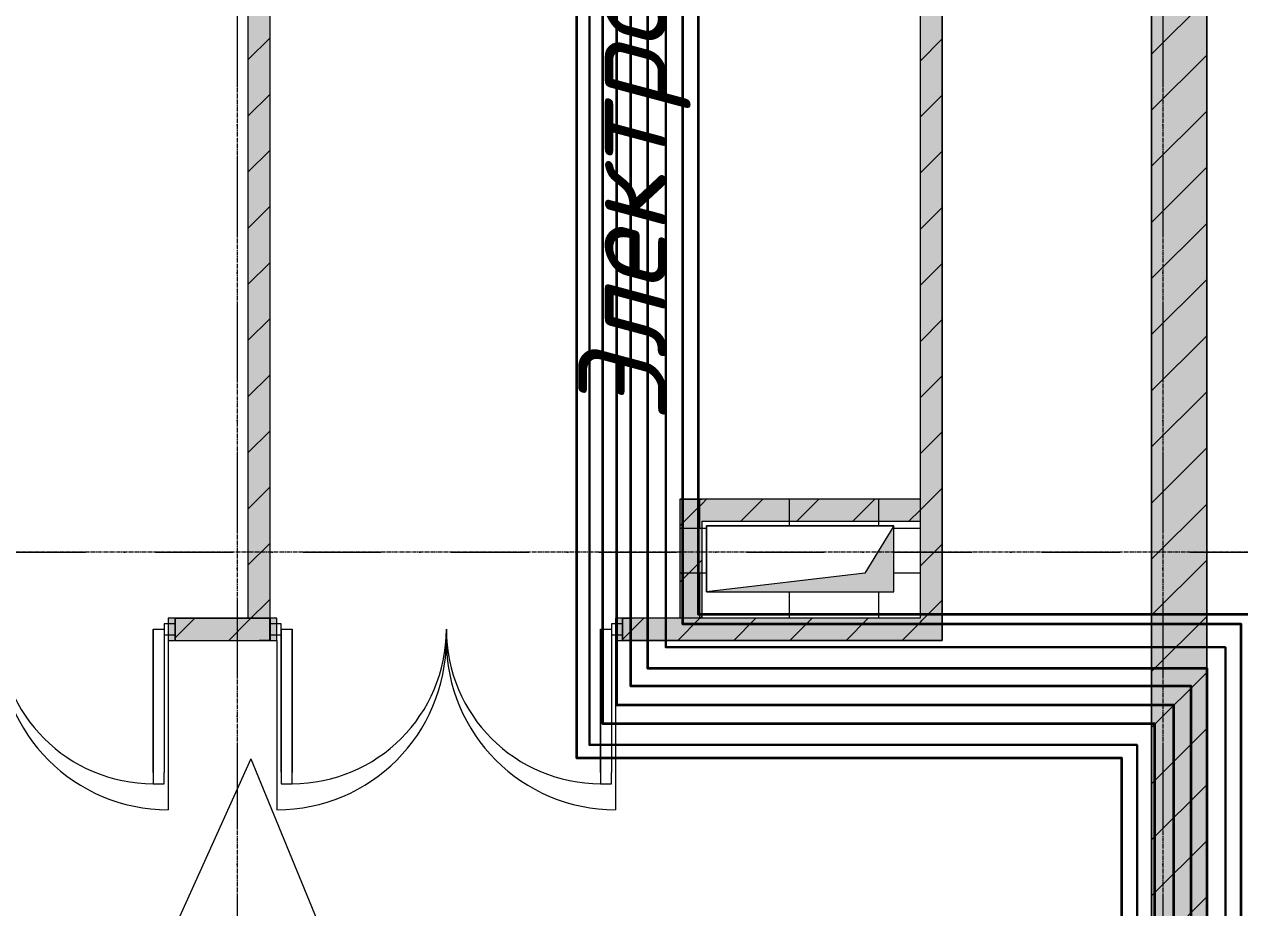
# Model space of a CAD drawing. Header units: millimetres. Extents: x 1499747 to 4230374, y -28481 to 441852.
# Drawn here: x 4027576 to 4033091, y 257090 to 261096 of the extents above; entities that cross this region are included whole.
import ezdxf
from ezdxf.xclip import XClip

# ---------------------------------------------------------------- set-up
doc = ezdxf.new("R2010")
doc.units = ezdxf.units.MM
doc.header["$MEASUREMENT"] = 0
doc.header["$XCLIPFRAME"] = 0
doc.linetypes.add('CENTER2', pattern=[28.575, 19.05, -3.175, 3.175, -3.175])
doc.linetypes.add('Штрихпунктирная', pattern=[670.277762, 352.777767, -176.388884, 0, -141.111112])
for name, color, linetype, lineweight in [('13 этаж_25_АР 06.03 custom_70__8 hatch_Ном._пера__8_Ном._пера__8', 8, 'Continuous', 18), ('13 этаж_25_АР 06.03 custom_70__Оси_Ном._пера__8_Ном._пера__8', 8, 'Continuous', 18), ('13 этаж_25_АР 06.03 custom_70_Выноски_Ном._пера__1_Ном._пера__1', 1, 'Continuous', 18), ('13 этаж_25_АР 06.03 custom_70_контур_Ном._пера__1_Ном._пера__1', 1, 'Continuous', 18), ('13 этаж_25_АР 06.03 custom_70_парапет 2_Ном._пера__8_Ном._пера__8', 8, 'Continuous', 18), ('13 этаж_25_АР 06.03 custom_70_Подложк_Ном._пера__1_Ном._пера__1', 1, 'Continuous', 18), ('13 этаж_25_АР 06.03 custom_70_Стойки_Ном._пера__7_Ном._пера__7', 7, 'Continuous', 18), ('13 этаж_25_АР 06.03 custom_70_Шахты 101_Ном._пера__14_Ном._пера__7', 7, 'Continuous', 18), ('13 этаж_25_АР 06.03 custom_70_Шахты_Ном._пера__7_Ном._пера__7', 7, 'Continuous', 18), ('13 этаж_25_Двери Archicad_Ном._пера__19_Ном._пера__255', 255, 'Continuous', 18), ('13 этаж_25_Двери Archicad_Ном._пера__23_Ном._пера__30', 30, 'Continuous', 18), ('13 этаж_25_Двери Archicad_Ном._пера__3_Ном._пера__30', 30, 'Continuous', 18), ('13 этаж_25_Двери Archicad_Ном._пера__47_Ном._пера__7', 7, 'Continuous', 18), ('13 этаж_25_Конструктив - Перекрытия_Ном._пера__1_Ном._пера__7', 7, 'Continuous', 18), ('13 этаж_25_Конструктив - Стены Ненесущие Газоблок_Ном._пера__169_Ном._пера__83', 83, 'Continuous', 18), ('13 этаж_25_Конструктив - Стены Ненесущие Газоблок_Ном._пера__47_Ном._пера__7', 7, 'Continuous', 18), ('13 этаж_25_Конструктив - Стены Ненесущие Газоблок_Ном._пера__74_Ном._пера__255', 255, 'Continuous', 18), ('13 этаж_25_Элемент Модели - Оси_Ном._пера__2_Ном._пера__8', 8, 'Continuous', 18), ('FTP Cable', 130, 'Continuous', 30)]:
    doc.layers.add(name, color=color, linetype=linetype, lineweight=lineweight)
doc.layers.add('Чертеж и Рисунок', color=7, linetype='Continuous')
doc.styles.add('СГЕНЕРИР_СТИЛЬ_4', font='isocpeui.ttf')
pattern_1 = [(0, (1023281.01, -133771.58), (0, 203.2), []), (90, (1023281.01, -133771.58), (-203.2, 203.2), [203.2, -203.2])]
pattern_2 = [(45, (1162404.69, 34264.05), (-127.2792, 127.2792), [])]

# ---------------------------------------------------------------- blocks, each defined once
blk = doc.blocks.new('Чертеж_4_25', base_point=(1186000, 29700))
at = {"layer": '13 этаж_25_АР 06.03 custom_70__8 hatch_Ном._пера__8_Ном._пера__8', "linetype": 'Continuous', "true_color": 0xc7c8ca}
h = blk.add_hatch(dxfattribs=at)
h.set_pattern_fill('ANSI36_0046_0019', color=9, style=0, pattern_type=2)
h.set_pattern_definition([(45, (1023281.01, -133771.585), (42.09495, 154.348152), [198.4375, -39.6875, 0, -39.6875])])
h.paths.add_polyline_path([(1199454.5, 30164.1), (1199704.7, 30164.1), (1199704.7, 45914.1), (1199454.5, 45914.1)])
blk.add_hatch(color=9, dxfattribs=at).paths.add_polyline_path([(1198284.5, 40584.1), (1198153.6, 40369.3), (1197434.5, 40284.1), (1198284.5, 40284.1)])
at = {"layer": '13 этаж_25_АР 06.03 custom_70_Шахты_Ном._пера__7_Ном._пера__7', "linetype": 'Continuous', "true_color": 0xc7c8ca}
h = blk.add_hatch(dxfattribs=at)
h.set_pattern_fill('AR_B816_0046_0019', color=9, style=0, pattern_type=2)
h.set_pattern_definition(pattern_1)
h.paths.add_polyline_path([(1198404.5, 40704.1), (1197314.5, 40704.1), (1197314.5, 40464.1), (1197434.5, 40464.1), (1197434.5, 40584.1), (1198284.5, 40584.1), (1198284.5, 40464.1), (1198404.5, 40464.1)])
h = blk.add_hatch(dxfattribs=at)
h.set_pattern_fill('AR_B816_0046_0019', color=9, style=0, pattern_type=2)
h.set_pattern_definition(pattern_1)
h.paths.add_polyline_path([(1198404.5, 40464.1), (1198284.5, 40464.1), (1198284.5, 40284.1), (1197434.5, 40284.1), (1197434.5, 40464.1), (1197314.5, 40464.1), (1197314.5, 40164.1), (1198404.5, 40164.1)])
at = {"layer": '13 этаж_25_Двери Archicad_Ном._пера__19_Ном._пера__255', "linetype": 'Continuous', "true_color": 0xc7c8ca}
for points in [[(1195024.5, 40164.1), (1194992.5, 40164.1), (1194992.5, 40064.1), (1195024.5, 40064.1)], [(1195454.1, 40064.1), (1195486.1, 40064.1), (1195486.1, 40164.1), (1195454.1, 40164.1)], [(1197054.1, 40164.1), (1197022.1, 40164.1), (1197022.1, 40064.1), (1197054.1, 40064.1)]]:
    blk.add_hatch(color=9, dxfattribs=at).paths.add_polyline_path(points)
at = {"layer": '13 этаж_25_Конструктив - Стены Ненесущие Газоблок_Ном._пера__169_Ном._пера__83', "linetype": 'Continuous', "true_color": 0xc7c8ca}
h = blk.add_hatch(dxfattribs=at)
h.set_pattern_fill('БЛОКИ_БЕТОННЫЕ_ЭФФЕКТИВН_72', color=9, style=0, pattern_type=2)
h.set_pattern_definition(pattern_2)
h.paths.add_polyline_path([(1199704.5, 30164), (1199704.5, 45964.1), (1199454.5, 45964.1), (1199454.5, 30164)])
h = blk.add_hatch(dxfattribs=at)
h.set_pattern_fill('БЛОКИ_БЕТОННЫЕ_ЭФФЕКТИВН_72', color=9, style=0, pattern_type=2)
h.set_pattern_definition(pattern_2)
h.paths.add_polyline_path([(1195454.5, 40064.1), (1195454.5, 45864.1), (1195354.5, 45864.1), (1195354.5, 40064.1)])
h = blk.add_hatch(dxfattribs=at)
h.set_pattern_fill('БЛОКИ_БЕТОННЫЕ_ЭФФЕКТИВН_72', color=9, style=0, pattern_type=2)
h.set_pattern_definition(pattern_2)
h.paths.add_polyline_path([(1198404.5, 45864.1), (1198404.5, 40164.1), (1198504.5, 40164.1), (1198504.5, 45864.1)])
h = blk.add_hatch(dxfattribs=at)
h.set_pattern_fill('БЛОКИ_БЕТОННЫЕ_ЭФФЕКТИВН_72', color=9, style=0, pattern_type=2)
h.set_pattern_definition(pattern_2)
h.paths.add_polyline_path([(1197414.5, 40704.1), (1197314.5, 40704.1), (1197414.5, 40604.1)])
h = blk.add_hatch(dxfattribs=at)
h.set_pattern_fill('БЛОКИ_БЕТОННЫЕ_ЭФФЕКТИВН_72', color=9, style=0, pattern_type=2)
h.set_pattern_definition(pattern_2)
h.paths.add_polyline_path([(1197414.5, 40604.1), (1197314.5, 40704.1), (1197314.5, 40604.1)])
h = blk.add_hatch(dxfattribs=at)
h.set_pattern_fill('БЛОКИ_БЕТОННЫЕ_ЭФФЕКТИВН_72', color=9, style=0, pattern_type=2)
h.set_pattern_definition(pattern_2)
h.paths.add_polyline_path([(1197414.5, 40604.1), (1198404.5, 40604.1), (1198404.5, 40704.1), (1197414.5, 40704.1)])
h = blk.add_hatch(dxfattribs=at)
h.set_pattern_fill('БЛОКИ_БЕТОННЫЕ_ЭФФЕКТИВН_72', color=9, style=0, pattern_type=2)
h.set_pattern_definition(pattern_2)
h.paths.add_polyline_path([(1197314.5, 40604.1), (1197314.5, 40164.1), (1197414.5, 40164.1), (1197414.5, 40604.1)])
h = blk.add_hatch(dxfattribs=at)
h.set_pattern_fill('БЛОКИ_БЕТОННЫЕ_ЭФФЕКТИВН_72', color=9, style=0, pattern_type=2)
h.set_pattern_definition(pattern_2)
h.paths.add_polyline_path([(1195024.5, 40064.1), (1195354.5, 40064.1), (1195354.5, 40164.1), (1195024.5, 40164.1)])
h = blk.add_hatch(dxfattribs=at)
h.set_pattern_fill('БЛОКИ_БЕТОННЫЕ_ЭФФЕКТИВН_72', color=9, style=0, pattern_type=2)
h.set_pattern_definition(pattern_2)
h.paths.add_polyline_path([(1197054.1, 40064.1), (1198404.5, 40064.1), (1198404.5, 40164.1), (1197054.1, 40164.1)])
h = blk.add_hatch(dxfattribs=at)
h.set_pattern_fill('БЛОКИ_БЕТОННЫЕ_ЭФФЕКТИВН_72', color=9, style=0, pattern_type=2)
h.set_pattern_definition(pattern_2)
h.paths.add_polyline_path([(1198404.5, 40164.1), (1198504.5, 40064.1), (1198504.5, 40164.1)])
h = blk.add_hatch(dxfattribs=at)
h.set_pattern_fill('БЛОКИ_БЕТОННЫЕ_ЭФФЕКТИВН_72', color=9, style=0, pattern_type=2)
h.set_pattern_definition(pattern_2)
h.paths.add_polyline_path([(1198404.5, 40064.1), (1198504.5, 40064.1), (1198404.5, 40164.1)])
at = {"layer": '13 этаж_25_Конструктив - Стены Ненесущие Газоблок_Ном._пера__74_Ном._пера__255', "linetype": 'Continuous', "true_color": 0xc7c8ca}
for points in [[(1195454.5, 40064.1), (1195454.5, 45864.1), (1195354.5, 45864.1), (1195354.5, 40064.1)], [(1198404.5, 45864.1), (1198404.5, 40164.1), (1198504.5, 40164.1), (1198504.5, 45864.1)], [(1197414.5, 40704.1), (1197314.5, 40704.1), (1197414.5, 40604.1)], [(1197414.5, 40604.1), (1197314.5, 40704.1), (1197314.5, 40604.1)], [(1197414.5, 40604.1), (1198404.5, 40604.1), (1198404.5, 40704.1), (1197414.5, 40704.1)], [(1197314.5, 40604.1), (1197314.5, 40164.1), (1197414.5, 40164.1), (1197414.5, 40604.1)], [(1195024.5, 40064.1), (1195354.5, 40064.1), (1195354.5, 40164.1), (1195024.5, 40164.1)], [(1197054.1, 40064.1), (1198404.5, 40064.1), (1198404.5, 40164.1), (1197054.1, 40164.1)], [(1198404.5, 40164.1), (1198504.5, 40064.1), (1198504.5, 40164.1)], [(1198404.5, 40064.1), (1198504.5, 40064.1), (1198404.5, 40164.1)]]:
    blk.add_hatch(color=9, dxfattribs=at).paths.add_polyline_path(points)
at = {"layer": '13 этаж_25_АР 06.03 custom_70__Оси_Ном._пера__8_Ном._пера__8', "color": 9, "linetype": 'CENTER2', "true_color": 0xc7c8ca}
for p, q in [((1195304.7, 45914.1), (1195304.7, 30164.1)), ((1199504.7, 45914.1), (1199504.7, 30164.1)), ((1200719.9, 40464.1), (1169819.7, 40464.1))]:
    blk.add_line(p, q, dxfattribs=at)
at = {"layer": '13 этаж_25_АР 06.03 custom_70_контур_Ном._пера__1_Ном._пера__1', "color": 9, "linetype": 'Continuous', "true_color": 0xc7c8ca, "flags": 128}
for points in [[(1198504.5, 45914.1), (1198504.5, 40064.1)], [(1193424.5, 40164.1), (1190754.7, 40164.1), (1190754.7, 45864.1), (1195354.5, 45864.1), (1195354.5, 40164.1)], [(1195454.5, 40164.1), (1195454.5, 40804.1), (1195454.5, 45864.1), (1198404.5, 45864.1), (1198404.5, 40164.1)], [(1194924.5, 39464.1), (1194924.5, 40114.1), (1194974.5, 40114.1), (1194974.5, 40089.1), (1195024.5, 40089.1), (1195024.5, 40139.1), (1194974.5, 40139.1), (1194974.5, 40089.1), (1195024.5, 40089.1), (1195024.5, 40065.5), (1195024.5, 40164.1)], [(1195454.5, 40164.1), (1195024.5, 40164.1), (1195024.5, 40064.1), (1195054.5, 40064.1)], [(1195454.5, 40164.1), (1195454.5, 40064.1)], [(1196954.5, 39464.1), (1196954.5, 40114.1), (1197004.5, 40114.1), (1197004.5, 40089.1), (1197054.5, 40089.1), (1197054.5, 40139.1), (1197004.5, 40139.1), (1197004.5, 40089.1), (1197054.5, 40089.1), (1197054.5, 40065.5), (1197054.5, 40164.1)], [(1198404.5, 40164.1), (1197054.5, 40164.8)], [(1197054.5, 40164.8), (1197054.5, 40064.8)], [(1194924.5, 40114.1), (1194974.5, 40114.1), (1194974.5, 39464.1)], [(1194924.5, 39464.1), (1194924.5, 40114.1), (1194974.5, 40114.1)], [(1194924.5, 40114.1), (1194924.5, 39414.1), (1194974.5, 39414.1), (1194974.5, 39464.1)], [(1194974.5, 40114.1), (1194974.5, 39464.1)], [(1195454.5, 40065.5), (1195454.5, 40089.1), (1195504.5, 40089.1), (1195504.5, 40139.1), (1195454.5, 40139.1), (1195454.5, 40089.1), (1195504.5, 40089.1), (1195504.5, 40114.1), (1195554.5, 40114.1), (1195554.5, 39464.1)], [(1195504.5, 40114.1), (1195504.5, 39414.1), (1195554.5, 39414.1), (1195554.5, 40114.1)], [(1196954.5, 40114.1), (1197004.5, 40114.1), (1197004.5, 39464.1)], [(1196954.5, 39464.1), (1196954.5, 40114.1), (1197004.5, 40114.1)], [(1196954.5, 40114.1), (1196954.5, 39414.1), (1197004.5, 39414.1), (1197004.5, 39464.1)], [(1197004.5, 40114.1), (1197004.5, 39464.1)], [(1195054.5, 40064.1), (1195404.5, 40064.1)], [(1195454.5, 40064.1), (1195404.5, 40064.1)], [(1195504.5, 39466), (1195504.5, 40089.1)], [(1198504.5, 40064.1), (1197054.5, 40064.8)]]:
    blk.add_lwpolyline(points, dxfattribs=at)
at = {"layer": '13 этаж_25_АР 06.03 custom_70_контур_Ном._пера__1_Ном._пера__1', "color": 9, "linetype": 'Continuous', "true_color": 0xc7c8ca}
for centre, start, end in [((1194924.5, 40114.1), 180, 270), ((1195554.5, 40114.1), 270, 0), ((1196954.5, 40114.1), 180, 270)]:
    blk.add_arc(centre, 700, start, end, dxfattribs=at)
at = {"layer": '13 этаж_25_АР 06.03 custom_70_парапет 2_Ном._пера__8_Ном._пера__8', "color": 9, "linetype": 'Continuous', "true_color": 0xc7c8ca, "flags": 128}
for points in [[(1199704.5, 30164.1), (1199454.5, 30164.1), (1199454.5, 45914.1)], [(1199704.7, 45914.1), (1199704.7, 30564.1), (1199704.4, 30564.1)]]:
    blk.add_lwpolyline(points, dxfattribs=at)
at = {"layer": '13 этаж_25_АР 06.03 custom_70_Подложк_Ном._пера__1_Ном._пера__1', "color": 9, "linetype": 'Continuous', "true_color": 0xc7c8ca, "flags": 128}
blk.add_lwpolyline([(1195054.5, 40164.1), (1195454.5, 40164.1)], dxfattribs=at)
at = {"layer": '13 этаж_25_АР 06.03 custom_70_Стойки_Ном._пера__7_Ном._пера__7', "color": 9, "linetype": 'Continuous', "true_color": 0xc7c8ca, "flags": 128}
for points in [[(1195366.7, 39526.7), (1191548.1, 31074.1)], [(1195366.7, 39526.7), (1198842, 31074.1)]]:
    blk.add_lwpolyline(points, dxfattribs=at)
at = {"layer": '13 этаж_25_АР 06.03 custom_70_Шахты 101_Ном._пера__14_Ном._пера__7', "color": 9, "linetype": 'Continuous', "true_color": 0xc7c8ca, "flags": 128}
blk.add_lwpolyline([(1197434.5, 40284.1), (1198284.5, 40284.1), (1198284.5, 40584.1), (1198153.6, 40369.3), (1197434.5, 40284.1), (1197434.5, 40584.1), (1198284.5, 40584.1)], dxfattribs=at)
at = {"layer": '13 этаж_25_АР 06.03 custom_70_Шахты_Ном._пера__7_Ном._пера__7', "color": 9, "linetype": 'Continuous', "true_color": 0xc7c8ca, "flags": 128}
blk.add_lwpolyline([(1198404.5, 40704.1), (1197314.5, 40704.1), (1197314.5, 40164.1)], dxfattribs=at)
blk.add_lwpolyline([(1197434.5, 40584.1), (1197434.5, 40284.1), (1198284.5, 40284.1), (1198284.5, 40584.1)], close=True, dxfattribs=at)
at = {"layer": '13 этаж_25_Двери Archicad_Ном._пера__23_Ном._пера__30', "color": 9, "linetype": 'Continuous', "true_color": 0xc7c8ca}
for p, q in [((1195024.5, 40164.1), (1194992.5, 40164.1)), ((1194992.5, 40164.1), (1194992.5, 40064.1)), ((1195024.5, 40064.1), (1195024.5, 40164.1)), ((1195486.1, 40164.1), (1195454.1, 40164.1)), ((1195454.1, 40164.1), (1195454.1, 40064.1)), ((1195486.1, 40064.1), (1195486.1, 40164.1)), ((1197054.1, 40164.1), (1197022.1, 40164.1)), ((1197022.1, 40164.1), (1197022.1, 40064.1)), ((1197054.1, 40064.1), (1197054.1, 40164.1)), ((1194992.5, 40064.1), (1195024.5, 40064.1)), ((1195454.1, 40064.1), (1195486.1, 40064.1)), ((1197022.1, 40064.1), (1197054.1, 40064.1))]:
    blk.add_line(p, q, dxfattribs=at)
at = {"layer": '13 этаж_25_Двери Archicad_Ном._пера__3_Ном._пера__30', "color": 9, "linetype": 'Continuous', "true_color": 0xc7c8ca}
for p, q in [((1194992.5, 40064.1), (1194992.5, 39296.1)), ((1195486.1, 40064.1), (1195486.1, 39296.1)), ((1197022.1, 40064.1), (1197022.1, 39296.1))]:
    blk.add_line(p, q, dxfattribs=at)
for centre, start, end in [((1194992.5, 40064.1), 180, 270), ((1195486.1, 40064.1), 270, 0), ((1197022.1, 40064.1), 180, 270)]:
    blk.add_arc(centre, 768, start, end, dxfattribs=at)
at = {"layer": '13 этаж_25_Двери Archicad_Ном._пера__47_Ном._пера__7', "color": 9, "linetype": 'Continuous', "true_color": 0xc7c8ca}
for p, q in [((1195024.5, 40064.1), (1195024.5, 40164.1)), ((1195024.5, 40064.1), (1195024.5, 40164.1)), ((1195024.5, 40164.1), (1195067.5, 40164.1)), ((1195024.5, 40164.1), (1195067.5, 40164.1)), ((1195454.1, 40164.1), (1195411.1, 40164.1)), ((1195454.1, 40164.1), (1195411.1, 40164.1)), ((1195454.1, 40064.1), (1195454.1, 40164.1)), ((1195454.1, 40064.1), (1195454.1, 40164.1)), ((1197054.1, 40064.1), (1197054.1, 40164.1)), ((1197054.1, 40064.1), (1197054.1, 40164.1)), ((1197054.1, 40164.1), (1197097.1, 40164.1)), ((1197054.1, 40164.1), (1197097.1, 40164.1)), ((1195024.5, 40064.1), (1195067.5, 40064.1)), ((1195024.5, 40064.1), (1195067.5, 40064.1)), ((1195454.1, 40064.1), (1195411.1, 40064.1)), ((1195454.1, 40064.1), (1195411.1, 40064.1)), ((1197054.1, 40064.1), (1197097.1, 40064.1)), ((1197054.1, 40064.1), (1197097.1, 40064.1))]:
    blk.add_line(p, q, dxfattribs=at)
at = {"layer": '13 этаж_25_Конструктив - Перекрытия_Ном._пера__1_Ном._пера__7', "linetype": 'Continuous', "flags": 128}
blk.add_lwpolyline([(1169569.7, 32064.1), (1169569.7, 47364.1), (1181404.7, 47364.1), (1181404.7, 46214.1), (1199704.5, 46214.1), (1199704.5, 29914), (1190354.6, 29914), (1180954.5, 29914), (1180954.5, 32064.1)], close=True, dxfattribs=at)
at = {"layer": '13 этаж_25_Конструктив - Стены Ненесущие Газоблок_Ном._пера__47_Ном._пера__7', "color": 9, "linetype": 'Continuous', "true_color": 0xc7c8ca}
for p, q in [((1195024.5, 40164.1), (1195067.5, 40164.1)), ((1195024.5, 40064.1), (1195024.5, 40164.1)), ((1195454.1, 40164.1), (1195411.1, 40164.1)), ((1195454.1, 40064.1), (1195454.1, 40164.1)), ((1197054.1, 40164.1), (1197097.1, 40164.1)), ((1197054.1, 40064.1), (1197054.1, 40164.1)), ((1195024.5, 40064.1), (1195067.5, 40064.1)), ((1195454.1, 40064.1), (1195411.1, 40064.1)), ((1197054.1, 40064.1), (1197097.1, 40064.1))]:
    blk.add_line(p, q, dxfattribs=at)
at = {"layer": '13 этаж_25_Конструктив - Стены Ненесущие Газоблок_Ном._пера__47_Ном._пера__7', "color": 9, "linetype": 'Continuous', "true_color": 0xc7c8ca, "flags": 128}
for points in [[(1199454.5, 45964.1), (1199454.5, 30164)], [(1199704.5, 30164), (1199704.5, 45964.1)], [(1195454.5, 40164.1), (1195454.5, 45864.1)], [(1198404.5, 45864.1), (1198404.5, 40704.1)], [(1198504.5, 40164.1), (1198504.5, 45864.1)], [(1195354.5, 43654.1), (1195354.5, 40164.1)], [(1197314.5, 40704.1), (1197414.5, 40704.1)], [(1197314.5, 40704.1), (1197314.5, 40164.1)], [(1198404.5, 40704.1), (1197414.5, 40704.1)], [(1197414.5, 40164.1), (1197414.5, 40604.1)], [(1197414.5, 40604.1), (1198404.5, 40604.1)], [(1198404.5, 40604.1), (1198404.5, 40164.1)], [(1195354.5, 40164.1), (1195024.5, 40164.1)], [(1197314.5, 40164.1), (1197054.1, 40164.1)], [(1198404.5, 40164.1), (1197414.5, 40164.1)], [(1198504.5, 40064.1), (1198504.5, 40164.1)], [(1195024.5, 40064.1), (1195354.5, 40064.1)], [(1195354.5, 40064.1), (1195454.5, 40064.1)], [(1197054.1, 40064.1), (1198504.5, 40064.1)]]:
    blk.add_lwpolyline(points, dxfattribs=at)
at = {"layer": '13 этаж_25_Элемент Модели - Оси_Ном._пера__2_Ном._пера__8', "linetype": 'Штрихпунктирная'}
for p, q in [((1195304.7, 48964.1), (1195304.7, 14064.1)), ((1199504.7, 48964.1), (1199504.7, 14064.1)), ((1159404.7, 40464.1), (1216204.7, 40464.1))]:
    blk.add_line(p, q, dxfattribs=at)
at = {"layer": '13 этаж_25_АР 06.03 custom_70_Выноски_Ном._пера__1_Ном._пера__1', "color": 9, "linetype": 'Continuous', "true_color": 0xc7c8ca, "insert": (1196854, 41055.1), "char_height": 400, "attachment_point": 1, "rotation": 90, "style": 'СГЕНЕРИР_СТИЛЬ_4'}
blk.add_mtext('\\A1;{\\pql;\\fISOCPEUR|b0|i1|c204|p0;\\W1.000000;Электрощитовая}', dxfattribs=at)

msp = doc.modelspace()

# ---------------------------------------------------------------- block references
at = {"layer": 'Чертеж и Рисунок', "linetype": 'Continuous'}
ref = msp.add_blockref('Чертеж_4_25', (4019236.496, 247938.20629), dxfattribs=at)
XClip(ref).set_block_clipping_path([(1144000, 0), (1228000, 59400.0000000006)])

# ---------------------------------------------------------------- next in the draw order: linework, layer by layer
at = {"layer": 'FTP Cable', "lineweight": 30}
for points in [[(4029091.04271, 261910.87547), (4030139.96385, 261910.87547), (4030139.96385, 257828.42679), (4032625.04869, 257828.42679), (4032625.04869, 256059.04632), (4022142.01239, 256059.04632), (4022142.01239, 249259.19805), (4015140.03098, 249259.19805), (4015140.03098, 251253.49145), (4003187.31044, 251253.49145), (4003187.31044, 265777.65653), (3994057.6297, 265777.65653), (3993841.18613, 265950.96191)], [(4029091.04271, 262075.7167), (4030486.18228, 262075.7167), (4030486.18228, 258271.24952), (4033025.70943, 258271.24952), (4033025.70943, 255674.34422), (4022636.45499, 255674.34422), (4022636.45499, 248703.65428), (4014141.11063, 248704.52653), (4014141.11063, 248152.25522), (4013791.01176, 247752.25612)]]:
    msp.add_lwpolyline(points, dxfattribs=at)
at = {"layer": 'FTP Cable', "lineweight": 35}
for points in [[(4029091.04271, 261880.53099), (4030081.02545, 261880.53099), (4030081.02545, 257770.22037), (4032553.89914, 257770.22037), (4032553.89914, 256126.27224), (4022067.01887, 256126.27224), (4022067.01887, 249382.37303), (4015291.11063, 249382.37303), (4015291.11063, 251397.24149), (4003320.58372, 251397.24149), (4003320.58372, 265352.32575), (4007243.11526, 265352.32575), (4007243.11526, 265950.96191)], [(4029091.04271, 261944.49899), (4030199.29363, 261944.49899), (4030199.29363, 257925.01431), (4032703.85501, 257925.01431), (4032703.85501, 255981.32651), (4022239.22397, 255981.32651), (4022239.22397, 249151.29677), (4014990.05141, 249151.29677), (4014990.05141, 251102.77723), (4003056.18613, 251102.77723), (4003056.18613, 264926.04829), (4002756.11063, 264925.87553)], [(4029091.04271, 262167.82358), (4030634.27925, 262167.82358), (4030634.27925, 258420.31237), (4033174.80445, 258420.31237), (4033174.80445, 255491.84714), (4022860.9941, 255491.84714), (4022860.9941, 248565.7343), (4018588.00234, 248565.7343), (4018588.00234, 248511.885), (4033041.13239, 248511.885), (4033041.13239, 233930.77715), (4032690.9241, 233700.96184)], [(4032690.9241, 247750.96008), (4032888.29026, 247750.96008), (4032888.29026, 248402.32575), (4018488.0647, 248402.32575), (4018488.0647, 248632.14823), (4022740.39126, 248632.14823), (4022740.39126, 255576.11818), (4033097.0451, 255576.11818), (4033097.0451, 258375.79432), (4030563.65787, 258375.79432), (4030563.65787, 262116.64864), (4029091.04271, 262116.64864)], [(4029091.04271, 262013.38822), (4030327.07258, 262013.38822), (4030327.07258, 258095.92497), (4032868.55179, 258095.92497), (4032868.55179, 255825.58281), (4022448.74139, 255863.90817), (4022448.74139, 248949.0216), (4014690.32683, 248949.0216), (4014690.32683, 250804.04613), (4003039.46182, 250804.04613), (4003039.46182, 250096.67444), (3993880.75212, 250096.67444), (3993841.18613, 249902.25705)], [(4029091.04271, 262046.19198), (4030403.87792, 262046.19198), (4030403.87792, 258175.8823), (4032941.18613, 258175.8823), (4032941.18613, 255750.89792), (4022549.16413, 255750.89792), (4022549.16413, 248825.37399), (4014541.4293, 248825.37399), (4014541.4293, 250664.00429), (4013791.27732, 250664.00429), (4013790.7462, 249900.96191)], [(4029091.04271, 261978.12251), (4030263.29074, 261978.12251), (4030263.29074, 258010.47765), (4032789.93628, 258010.47765), (4032789.93628, 255915.86303), (4022334.95395, 255915.86303), (4022334.95395, 249049.8441), (4014840.17777, 249039.06353), (4014840.17777, 250954.60607), (4002758.80831, 250954.60607), (4002753.41294, 251775.96191)]]:
    msp.add_lwpolyline(points, dxfattribs=at)

doc.saveas('drawing.dxf')
